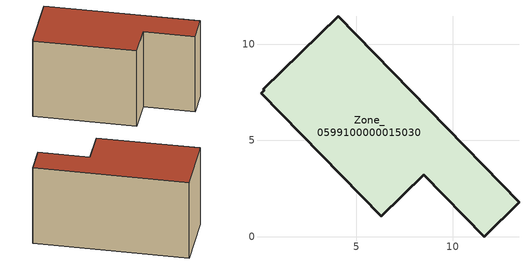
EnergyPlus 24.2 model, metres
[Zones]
Zone_0599100000015030
 floor ground (C_G): 0.2,7.62 0.16,7.66 4.05,11.45 13.46,1.78 11.64,0 8.51,3.22 6.29,1.06 0.04,7.46 z0
 wall outside (C_F): 13.46,1.78 4.05,11.45 0.16,7.66 0.2,7.62 0.04,7.46 6.29,1.06 8.51,3.22 11.64,0 13.46,1.78 z0:7.54
 roof outside (C_R): 0.2,7.62 0.04,7.46 6.29,1.06 8.51,3.22 11.64,0 13.46,1.78 4.05,11.45 0.16,7.66 z7.54
[BUILDING]
Pand.0599100000015030: North Axis=0; Terrain=City; Loads Convergence Tolerance Value=0.04; Temperature Convergence Tolerance Value=0.4; Solar Distribution=FullExterior; Maximum Number of Warmup Days=25; Minimum Number of Warmup Days=1
[Site:Location]
Rotterdam.The.Hague.AP_ZH_NLD Design_Conditions: Latitude=51.96; Longitude=4.45; Time Zone=1; Elevation=-4.5
[SITE:GROUNDTEMPERATURE:BUILDINGSURFACE]
18, 18, 18, 18, 18, 18, 18, 18, 18, 18, 18, 18
[MATERIAL] Thermal Absorptance=0.9; Solar Absorptance=0.7; Visible Absorptance=0.7
Name | Roughness | Thickness | Conductivity | Density | Specific Heat
G.TC.1975-1991 | MediumSmooth | 0.15 | 0.288461 | 540 | 1210
F.TC.1975-1991 | Rough | 0.3 | 0.230769 | 1920 | 840
R.TC.1975-1991 | MediumRough | 0.2 | 0.153846 | 1500 | 1000
[CONSTRUCTION]
C_G: G.TC.1975-1991
C_F: F.TC.1975-1991
C_R: R.TC.1975-1991
[ZONE]
Zone_0599100000015030: Type=1; Multiplier=1; Ceiling Height=Autocalculate; Volume=Autocalculate; Floor Area=autocalculate; Part of Total Floor Area=Yes
[ZONEINFILTRATION:DESIGNFLOWRATE]
Infil_Zone_0599100000015030: Zone or ZoneList or Space or SpaceList=Zone_0599100000015030; Schedule=AlwaysOn; Design Flow Rate Calculation Method=Flow/Area; Flow Rate per Floor Area=0.003; Constant Term Coefficient=1; Temperature Term Coefficient=0; Velocity Term Coefficient=0; Velocity Squared Term Coefficient=0
[HVACTEMPLATE:ZONE:IDEALLOADSAIRSYSTEM]
Zone_0599100000015030: Maximum Heating Supply Air Temperature=50; Minimum Cooling Supply Air Temperature=13; Maximum Heating Supply Air Humidity Ratio=0.0156; Minimum Cooling Supply Air Humidity Ratio=0.0077; Heating Limit=NoLimit; Cooling Limit=NoLimit; Dehumidification Control Type=ConstantSensibleHeatRatio; Cooling Sensible Heat Ratio=0.7; Dehumidification Setpoint=60; Humidification Control Type=None; Humidification Setpoint=30; Outdoor Air Method=None; Outdoor Air Flow Rate per Person=0.00944; Outdoor Air Flow Rate per Zone Floor Area=0; Outdoor Air Flow Rate per Zone=0; Demand Controlled Ventilation Type=None; Outdoor Air Economizer Type=NoEconomizer; Heat Recovery Type=None; Sensible Heat Recovery Effectiveness=0.7; Latent Heat Recovery Effectiveness=0.65
[ZONECONTROL:THERMOSTAT]
ThermostatControl_Zone_0599100000015030: Zone or ZoneList=Zone_0599100000015030; Control Type Schedule=DualSetpointControlType; Control 1=Thermostat_Zone_0599100000015030; Temperature Difference Between Cutout And Setpoint=0
[THERMOSTATSETPOINT:DUALSETPOINT]
Thermostat_Zone_0599100000015030: Heating Setpoint Temperature Schedule=HeatingSetpoint_Zone_0599100000015030; Cooling Setpoint Temperature Schedule=CoolingSetpoint_Zone_0599100000015030
[SCHEDULE:COMPACT]
HeatingSetpoint_Zone_0599100000015030: Through: 12/31, For: AllDays, Until: 24:00, 21
CoolingSetpoint_Zone_0599100000015030: Through: 12/31, For: AllDays, Until: 24:00, 24
DualSetpointControlType: Through: 12/31, For: AllDays, Until: 24:00, 4
AlwaysOn: Through: 12/31, For: AllDays, Until: 24:00, 1
